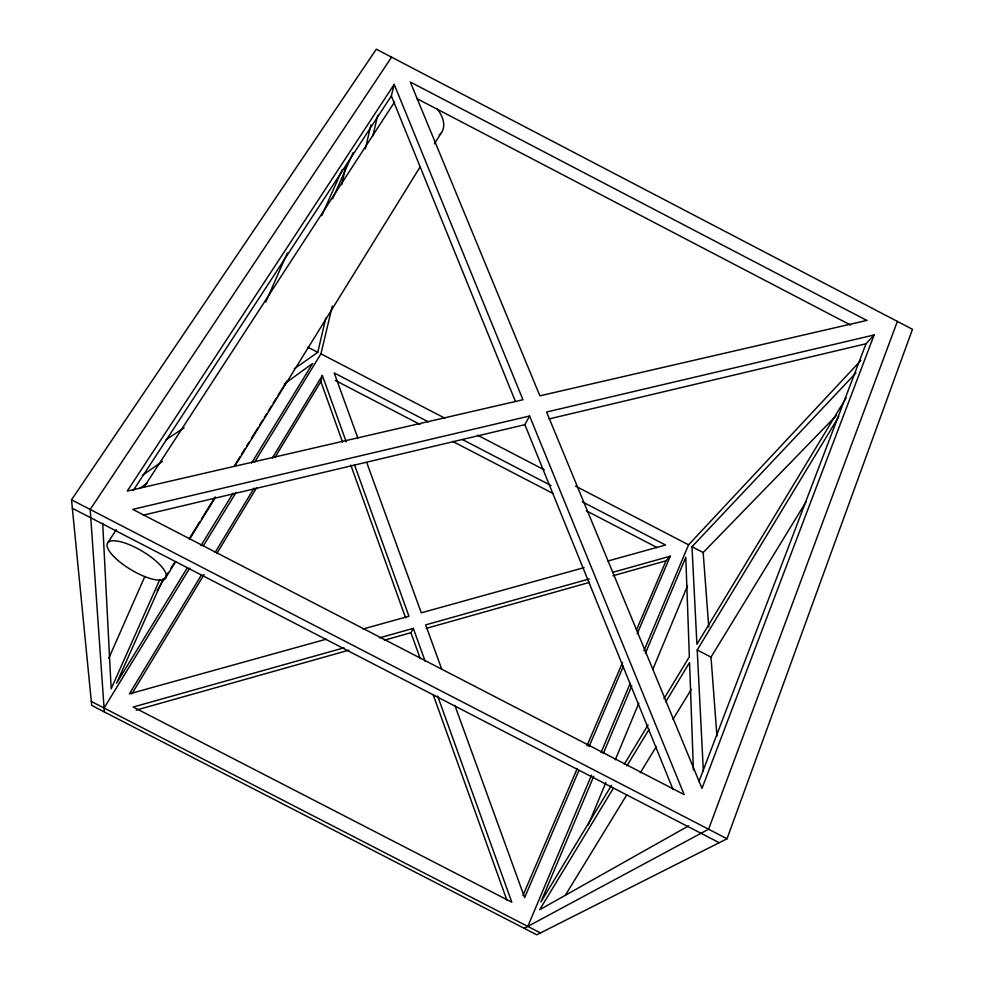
<?xml version="1.0" encoding="UTF-8"?>
<svg xmlns="http://www.w3.org/2000/svg" width="984" height="984" viewBox="0 0 984 984"><rect width="100%" height="100%" fill="white"/><g stroke="black" fill="none" stroke-linecap="round" stroke-linejoin="round"><path stroke-width="1.48" d="M341.743 184.635L345.335 168.153M294.216 368.865L317.771 352.333L325.815 317.93M365.322 148.867L370.919 124.919M254.512 462.308L320.932 353.834L332.297 306.098M372.801 136.063L377.77 115.177M274.794 457.695L320.858 381.571L322.358 375.482L346.208 441.804M133.221 490.536L391.349 95.94L394.203 84.353L522.959 399.75L127.256 491.053L394.203 84.353M727.028 838.762L912.476 329.296L376.343 49.2L71.525 499.823L91.709 705.43L536.784 934.8L727.028 838.762L71.525 499.823M897.371 321.411L708.591 829.217L524.238 928.33M874.124 334.966L701.998 788.418L546.575 412.025L874.124 334.966L866.018 343.76L698.96 781.505M588.247 824.961L605.886 782.489M615.283 759.845L638.788 703.216M652.884 669.231L687.545 585.714M593.758 776.228L540.905 901.959L611.556 785.269M603.254 753.621L631.765 685.811M645.418 653.327L685.799 557.264L689.354 656.795L663.954 698.751M527.805 926.411L591.519 775.183M601.052 752.576L630.227 683.326M643.917 650.818L688.579 544.816L860.889 360.439M522.934 895.551L577.276 768.43M586.931 745.835L622.564 662.503M636.451 630.018L666.033 560.806L670.301 556.169L612.823 572.319M578.813 770.632L524.644 897.617L454.866 705.38M589.047 746.647L623.352 666.229M637.201 633.77L670.301 556.169M108.781 658.296L144.685 576.821M265.705 302.076L287.353 252.962M159.838 579.478L111.167 688.825L102.693 523.193M321.756 215.668L342.334 169.445M163.319 578.395L116.604 683.154L187.304 567.854M332.592 198.78L353.158 152.631M384.35 640.178L410.943 632.687L413.305 628.358L425.236 661.506M143.221 515.186L524.866 424.67L529.601 416.011L684.151 794.58L132.766 509.368L529.601 416.011M131.844 693.917L204.118 574.496M216.824 553.5L256.529 487.879M624.262 764.297L648.075 724.962M846.117 397.905L696.918 644.299L691.986 546.735L855.994 372.874M201.671 574.619L129.421 693.843L326.134 639.231M215.176 552.344L254.081 488.15M272.334 458.027L322.358 375.482M613.413 788.135L539.65 909.745L688.615 825.871M626.894 765.896L649.108 729.292M665.762 701.826L689.563 662.601L693.4 769.98M703.326 770.878L697.213 649.981L838.798 416.552M104.083 708.025L189.703 568.186M203.307 545.96L236.111 492.369M565.222 895.465L626.685 794.998M640.252 772.809L656.217 746.721M672.982 719.316L691.346 689.304M716.942 736.143L711.014 657.14L806.277 501.422M200.97 545.591L233.11 493.181M251.584 463.046L312.654 363.465L284.278 383.981M157.059 590.646L168.35 572.43M170.761 568.518L174.795 562.012M189.309 538.58L199.801 521.655M201.412 519.048L215.127 496.92M234.475 465.678L240.121 456.564M241.744 453.968L244.967 448.753M246.578 446.158L249.001 442.247M251.412 438.347L257.87 427.929M259.481 425.322L262.703 420.119M264.327 417.511L266.738 413.612M268.349 411.004L271.584 405.802M273.195 403.194L276.418 397.991M278.029 395.383L286.91 381.066M165.152 578.641A33.923 10.836 30.8 0 0 129.63 544.804A33.923 10.836 30.8 0 0 115.226 557.953A33.923 10.836 30.8 0 0 165.152 578.641L175.669 561.667M189.42 539.466L215.299 497.683M234.696 466.342L419.885 167.317M434.448 143.812L440.918 133.369M107.871 542.615L116.247 529.736M143.922 487.215L394.609 101.942M391.583 57.158L90.184 509.466L104.353 711.949M708.763 627.054L703.166 552.553L836.425 415.433M139.593 488.568L147.046 483.181M142.397 475.407L162.446 461.336M166.161 439.663L184.082 427.769M136.173 710.104L348.889 650.166M426.133 628.407L589.502 582.368M613.044 575.738L666.033 560.806M344.019 647.816L133.209 707.029L511.803 902.205L437.671 696.094M379.406 637.878L413.305 628.358M589.244 578.936L425.654 624.889L441.828 669.452M363.108 628.973L408.95 616.242L354.511 464.866M584.102 567.62L421.275 612.823L366.737 462.541M607.792 561.052L665.516 545.025L582.356 501.828M549.121 418.913L866.018 343.76M72.361 508.285L719.206 842.71M91.315 701.457L540.474 932.943M697.213 649.981L711.014 657.14M307.758 347.131L317.771 352.333M320.932 353.834L444.842 418.2M477.523 435.174L544.238 469.835M575.554 486.108L688.579 544.816M691.986 546.735L703.166 552.553M428.298 421.816L334.216 372.948L357.819 437.978M462.382 439.516L551.003 485.543M335.359 380.451L419.91 424.375M452.64 441.373L553.562 493.784M586.292 510.782L657.214 547.608M416.786 98.548L850.619 325.077M391.349 95.94L515.432 401.46M524.866 424.67L672.884 789.119M320.858 381.571L342.555 442.062M350.821 465.112L405.592 617.78M410.943 632.687L420.266 658.69M433.231 694.815L506.834 900.003M437.413 109.236A28.056 18.032 36.6 0 1 439.221 135.017M866.769 320.415L539.884 395.839L410.291 82.004L866.769 320.415"/></g></svg>
